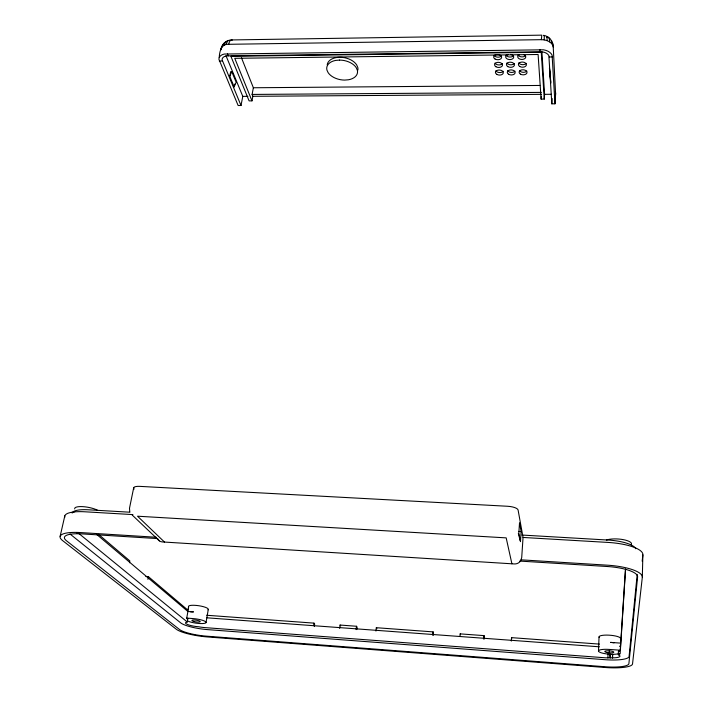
<?xml version="1.0" encoding="UTF-8"?>
<svg xmlns="http://www.w3.org/2000/svg" width="703" height="703" viewBox="0 0 703 703"><rect width="100%" height="100%" fill="white"/><g stroke="black" fill="none" stroke-linecap="round" stroke-linejoin="round"><path stroke-width="1.05" d="M156.233 537.25L80.388 532.558A32.69 8.181 9.9 0 0 62.541 540.545L176.304 629.238A25.352 5.141 8.2 0 0 207.385 636.936L605.186 667.49A27.215 5.756 4.5 0 0 632.533 663.913L642.322 577.26L642.867 554.887A34.878 10.097 3.6 0 0 608.113 542.435L523.05 537.452L518.093 510.035A9.904 3.155 4.8 0 0 507.575 506.265L139.835 486.371A9.473 2.794 10 0 0 134.132 489.077M96.698 534.429L187.912 611.487L186.726 618.095L187.842 618.666L187.244 621.979A10.097 2.091 8.3 0 0 187.49 624.475A10.097 2.091 8.3 0 0 198.606 626.768A13.489 2.803 8.3 0 0 205.214 627.63L605.485 657.815L612.568 657.841A10.853 2.346 4.4 0 0 618.306 654.765L618.42 651.198L620.266 650.24L625.442 569.553M609.316 650.644L609.185 654.458L612.691 654.308A10.844 2.373 4.4 0 0 619.132 653.509M610.353 654.265L610.222 657.999L609.563 654.458M612.427 657.955L612.55 654.423L609.202 654.177A10.844 2.373 4.4 0 1 598.481 650.996A10.844 2.373 4.4 0 1 609.352 649.431L620.266 650.24M612.568 657.841L612.691 654.308M607.884 657.955L608.033 653.737M598.49 651.119L599.035 637.032M145.855 576.504L148.438 576.68L187.806 610.072L187.719 611.566L188.589 606.909A10.044 2.206 8.4 0 1 198.817 605.731A10.044 2.206 8.4 0 1 207.974 609.817M523.05 537.452L521.705 557.646L520.554 560.95A6.968 6.722 -2.2 0 1 514.288 563.947L162.349 541.934A6.749 5.914 -43.7 0 1 157.551 538.428M552.347 42.971A12.54 9.64 -14.6 0 1 553.235 47.057L555.607 94.264L554.983 103.816L551.82 103.833L552.171 98.525M511.309 641.074L511.547 637.647L599.466 644.106M521.134 531.582L520.457 541.653L518.832 533.023L519.526 522.768L521.134 531.582L518.647 531.442M544.263 99.097L541.266 52.286L230.9 56.293L249.099 100.88L251.982 100.863L234.758 58.314L538.103 54.491L541.117 99.114L544.263 99.097L544.588 94.334L541.899 51.732M541.117 99.114L541.319 96.258M483.796 639.045L484.059 635.626L460.193 633.878L459.973 636.426M484.147 638.983L484.059 635.626M219.231 57.523C219.521 51.635 221.199 43.63 228.703 44.298L541.363 39.676L541.776 35.15L231.217 39.948M432.802 635.275L433.127 631.883L376.325 627.709L375.938 631.066M433.294 635.222L433.127 631.883M637.19 574.536L629.088 656.47A23.524 5.097 4.4 0 1 605.45 659.722L207.57 629.616A21.925 4.552 8.3 0 1 180.68 622.867L70.045 534.025M642.182 561.205L642.867 554.887M356.096 629.598L356.5 626.259L340.076 625.046L339.654 628.377M356.79 629.563L357.098 627.067L356.5 626.259M314.32 626.426L314.654 623.948L313.969 623.13L208.404 615.38A16.784 3.656 8.3 0 1 206.673 615.23M313.626 625.617L313.969 623.13M188.237 609.457L188.589 606.909M206.014 622.612L208.273 609.492M251.982 100.863L252.843 96.302L252.096 94.43L253.37 87.761L241.454 57.751M147.92 579.342L148.438 576.68M554.983 103.816L552.101 55.115A11.679 7.584 1.5 0 0 543.481 49.799L224.292 54.043A11.266 6.828 14.9 0 0 218.914 59.28L238.132 105.512L241.006 105.494L242.79 96.373L225.971 55.66M234.152 86.838L236.164 82.242L231.779 71.662L230.672 71.68L229.74 76.293L234.152 86.838L234.697 84.088M129.484 562.76L129.853 560.924L98.517 534.35M133.737 487.557L129.493 508.251L129.756 511.714M60.133 536.319L64.808 515.879M229.74 76.293L231.779 71.662M618.306 654.765L620.151 653.825L625.573 568.929M543.41 35.422L543.876 35.299A12.768 1.634 -79.7 0 1 544.192 39.878C548.059 40.563 552.637 42.725 553.226 47.057M219.31 61.02L222.35 60.976M549.201 56.987L552.567 56.943M253.37 87.761L539.851 85.45M252.096 94.43L541.319 92.392M242.79 96.373L247.913 96.337M252.843 96.302L541.451 94.351M544.588 94.334L551.477 94.29M544.728 35.765L545.827 35.8A12.795 3.99 -69.9 0 1 547.066 40.607M230.944 40.238L229.389 40.15A12.197 5.703 76.6 0 0 226.243 44.561M129.923 512.215L88.306 509.789A25.923 6.942 10.2 0 0 72.163 513.076M521.854 535.036L608.227 540.062A27.856 8.146 3.6 0 1 635.732 548.735M132.911 514.605L84.993 511.793A32.452 8.603 10.1 0 0 64.808 517.259M521.125 559.834L607.278 565.168A35.15 9.614 3.8 0 1 642.322 577.26M157.525 538.586L82.023 533.902A28.331 7.092 9.9 0 0 66.504 540.792L179.485 629.484A21.978 4.455 8.2 0 0 206.445 636.162L605.195 666.752A23.586 4.983 4.5 0 0 628.895 663.632L637.603 576.961A30.457 8.331 3.8 0 0 607.251 566.513L519.71 561.073M541.363 39.676L544.192 39.878M620.485 643.104L610.52 642.384A10.817 2.417 4.3 0 1 614.071 642.858M206.91 617.814L599.378 646.804M187.912 611.487L193.501 611.9A10.07 2.162 8.4 0 0 190.618 611.882M186.726 618.095L193.132 618.578A10.088 2.118 8.3 0 1 205.32 621.514A10.088 2.118 8.3 0 1 200.645 623.57A10.088 2.118 8.3 0 1 187.631 620.986M609.202 654.177L610.345 654.475M546.767 37.039L548.858 37.698A12.742 7.786 -46.1 0 1 551.504 43.384M187.244 621.979L79.088 533.691A13.12 3.366 10.2 0 1 77.04 533.129M132.217 515.053L159.388 540.888M164.493 542.066L137.524 516.204L506.178 537.874L511.907 563.797M340.076 625.046L340.709 625.863M376.325 627.709L376.87 628.526M460.193 633.878L460.535 634.677M241.006 105.494L222.086 59.781A8.032 4.868 14.9 0 1 227.816 55.853L540.563 51.794A8.322 5.404 1.5 0 1 548.876 55.73L551.82 103.833M227.447 53.771L228.299 55.853M511.547 637.647L511.758 638.447M518.348 533.445L520.194 540.625M550.765 83.253L549.456 68.059L550.827 82.26M539.93 49.605L540.071 51.794M606.373 540.018A13.99 4.148 3.4 0 1 623.491 539.676A13.99 4.148 3.4 0 1 631.145 544.825M187.016 618.86A10.088 2.118 8.3 0 1 187.842 618.666M74.72 508.937A13.032 3.533 10.4 0 1 82.778 506.643A13.032 3.533 10.4 0 1 97.594 510.273M618.42 651.198A10.844 2.373 4.4 0 1 619.255 651.602M620.31 645.644A10.817 2.417 4.3 0 1 619.484 646.382M599.264 637.463A10.791 2.469 4.3 0 1 608.956 635.16A10.791 2.469 4.3 0 1 620.529 638.588M73.797 512.373A13.049 3.497 10.3 0 1 74.158 511.837M510.466 54.412A4.025 2.619 3 0 1 513.12 58.428A4.025 2.619 3 0 1 506.538 58.507A4.025 2.619 3 0 1 508.383 54.439M513.498 55.678A4.025 2.627 3 0 1 509.631 57.013A4.025 2.627 3 0 1 506.09 55.133M526.178 63.34A3.998 2.584 2.4 0 1 522.311 64.65A3.998 2.584 2.4 0 1 518.823 62.804M514.236 63.472A3.99 2.575 3 0 1 510.404 64.781A3.99 2.575 3 0 1 506.898 62.936M514.965 71.144A3.954 2.531 3 0 1 511.16 72.418A3.954 2.531 3 0 1 507.689 70.599M555.37 91.803A11.846 9.447 -8.3 0 1 555.607 94.264M551.486 40.616A12.619 9.025 -30 0 1 552.769 45.22M547.523 36.618A12.795 6.081 -59 0 1 549.561 41.811M228.703 44.289A12.206 4.183 84.8 0 1 232.324 40.089M223.976 45.335A12.223 7.408 63.9 0 1 227.842 40.686M222.253 46.539A12.188 8.638 48.5 0 1 226.665 41.503M225.145 42.936A12.048 9.367 29.1 0 0 221.199 48.076L220.874 49.851A11.854 9.526 4.5 0 1 221.779 47.488M501.485 55.827A4.007 2.619 3.5 0 1 497.654 57.163A4.007 2.619 3.5 0 1 494.104 55.291M502.329 63.613A3.981 2.575 3.5 0 1 498.532 64.913A3.981 2.575 3.5 0 1 495.009 63.068M523.568 54.518A4.033 2.627 2.4 0 1 524.974 58.463A4.033 2.627 2.4 0 1 518.805 58.542A4.033 2.627 2.4 0 1 519.526 54.562M525.545 55.528A4.033 2.627 2.4 0 1 521.644 56.864A4.033 2.627 2.4 0 1 518.12 54.983M526.802 71.021A3.963 2.54 2.4 0 1 522.97 72.304A3.963 2.54 2.4 0 1 519.517 70.485M503.163 71.258A3.946 2.531 3.5 0 1 499.385 72.541A3.946 2.531 3.5 0 1 495.905 70.722M327.22 64.729A15.563 9.772 10.5 0 1 340.041 57.259A15.563 9.772 10.5 0 1 356.658 64.869L357.783 67.47A15.563 9.772 10.5 0 1 357.871 70.063M339.575 60.08L335.683 60.414A15.58 9.754 10.5 0 0 326.948 70.115L328.152 72.699A15.58 9.754 10.5 0 0 344.619 80.089L348.433 79.782A15.58 9.754 10.5 0 0 357.37 70.282L356.236 67.681A15.58 9.754 10.5 0 0 339.575 60.08M606.821 652.472A4.517 0.984 4.4 0 0 613.781 652.199A4.517 0.984 4.4 0 0 607.234 650.785A4.517 0.984 4.4 0 0 606.821 652.472M193.685 621.434A4.2 0.879 8.3 0 0 200.223 621.698A4.2 0.879 8.3 0 0 194.318 619.984A4.2 0.879 8.3 0 0 193.685 621.434M519.737 66.486A3.998 2.584 2.4 0 0 526.327 65.265A3.998 2.584 2.4 0 0 521.178 62.145A3.998 2.584 2.4 0 0 519.737 66.486M495.923 66.741A3.981 2.566 3.5 0 0 502.434 65.528A3.981 2.566 3.5 0 0 497.241 62.418A3.981 2.566 3.5 0 0 495.923 66.741M507.812 66.609A3.99 2.575 3 0 0 514.359 65.397A3.99 2.575 3 0 0 509.183 62.286A3.99 2.575 3 0 0 507.812 66.609M508.594 74.246A3.954 2.531 3 0 0 515.088 73.059A3.954 2.531 3 0 0 509.956 69.992A3.954 2.531 3 0 0 508.594 74.246M495.026 58.99A4.016 2.61 3.6 0 0 501.59 57.751A4.016 2.61 3.6 0 0 496.344 54.588A4.016 2.61 3.6 0 0 495.026 58.99M520.422 74.131A3.972 2.54 2.4 0 0 526.951 72.936A3.972 2.54 2.4 0 0 521.846 69.869A3.972 2.54 2.4 0 0 520.422 74.131M496.801 74.36A3.946 2.522 3.5 0 0 503.26 73.174A3.946 2.522 3.5 0 0 498.111 70.115A3.946 2.522 3.5 0 0 496.801 74.36"/></g></svg>
